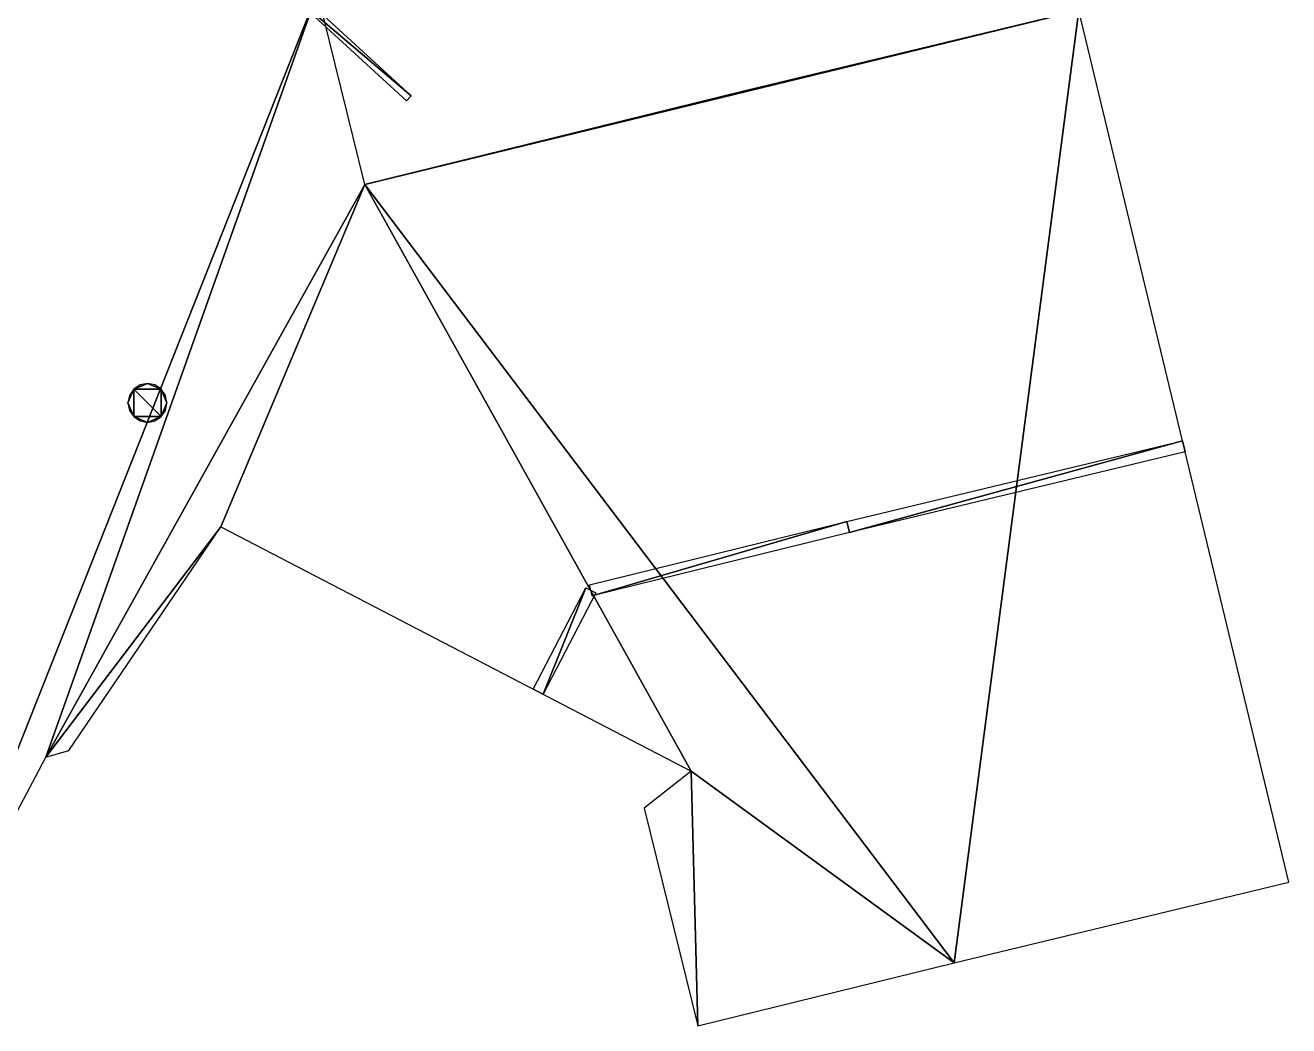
# Model space of a CAD drawing. Header units: metres. Extents: x -113 to 180, y -133 to 86.
# Drawn here: x -38.82 to -16.27, y -126.2 to -108.34 of the extents above; entities that cross this region are included whole.
import ezdxf

# ---------------------------------------------------------------- set-up
doc = ezdxf.new("R2010")
doc.units = ezdxf.units.M
for name, color, linetype, true_color in [('ARQUETA', 7, 'Continuous', 0x6f7175), ('ASFALTO', 7, 'Continuous', 0x4a4b4e), ('BORDILLO', 7, 'Continuous', 0xcfcac0), ('MARCA_VIAL', 7, 'Continuous', 0xe8e6e0)]:
    doc.layers.add(name, color=color, linetype=linetype, true_color=true_color)

msp = doc.modelspace()

# ---------------------------------------------------------------- linework, layer by layer
at = {"layer": 'ARQUETA'}
for points in [[(-36.64, -114.735, 80.595), (-36.773, -114.761, 80.595), (-36.886, -114.837, 80.595)], [(-36.394, -114.837, 80.595), (-36.64, -114.735, 80.595), (-36.886, -114.837, 80.595)], [(-36.394, -114.837, 80.595), (-36.507, -114.761, 80.595), (-36.64, -114.735, 80.595)], [(-36.886, -114.837, 80.595), (-36.961, -114.949, 80.595), (-36.988, -115.083, 80.595)], [(-36.886, -114.837, 80.595), (-36.988, -115.083, 80.595), (-36.886, -115.328, 80.595)], [(-36.394, -115.328, 80.595), (-36.394, -114.837, 80.595), (-36.886, -114.837, 80.595)], [(-36.886, -114.837, 80.595), (-36.886, -115.328, 80.595), (-36.394, -115.328, 80.595)], [(-36.292, -115.083, 80.595), (-36.319, -114.949, 80.595), (-36.394, -114.837, 80.595)], [(-36.394, -115.328, 80.595), (-36.292, -115.083, 80.595), (-36.394, -114.837, 80.595)], [(-36.988, -115.083, 80.595), (-36.961, -115.216, 80.595), (-36.886, -115.328, 80.595)], [(-36.394, -115.328, 80.595), (-36.319, -115.216, 80.595), (-36.292, -115.083, 80.595)], [(-36.886, -115.328, 80.595), (-36.773, -115.404, 80.595), (-36.64, -115.43, 80.595)], [(-36.886, -115.328, 80.595), (-36.64, -115.43, 80.595), (-36.394, -115.328, 80.595)], [(-36.64, -115.43, 80.595), (-36.507, -115.404, 80.595), (-36.394, -115.328, 80.595)]]:
    msp.add_3dface(points, dxfattribs=at)
at = {"layer": 'ASFALTO'}
for points in [[(-53.14, -66.911, 80.216), (-40.701, -125.661, 80.587), (-33.604, -107.754, 80.587)], [(-40.701, -125.661, 80.587), (-38.456, -121.404, 80.587), (-33.604, -107.754, 80.587)], [(-38.456, -121.404, 80.587), (-32.762, -111.183, 80.587), (-33.604, -107.754, 80.587)], [(-20.017, -108.08, 80.587), (-26.027, -109.526, 80.587), (-32.762, -111.183, 80.587)], [(-22.244, -125.073, 80.587), (-20.017, -108.08, 80.587), (-32.762, -111.183, 80.587)], [(-22.244, -125.073, 80.587), (-16.272, -123.635, 80.587), (-20.017, -108.08, 80.587)], [(-38.456, -121.404, 80.587), (-35.332, -117.296, 80.587), (-32.762, -111.183, 80.587)], [(-35.332, -117.296, 80.587), (-26.934, -121.654, 80.587), (-32.762, -111.183, 80.587)], [(-26.934, -121.654, 80.587), (-22.244, -125.073, 80.587), (-32.762, -111.183, 80.587)], [(-38.456, -121.404, 80.587), (-38.045, -121.287, 80.587), (-35.332, -117.296, 80.587)], [(-26.934, -121.654, 80.587), (-27.773, -122.314, 80.587), (-26.817, -126.198, 80.587)], [(-26.934, -121.654, 80.587), (-26.817, -126.198, 80.587), (-22.244, -125.073, 80.587)]]:
    msp.add_3dface(points, dxfattribs=at)
at = {"layer": 'BORDILLO'}
for points in [[(-24.112, -117.397, 80.715), (-24.159, -117.202, 80.715), (-18.168, -115.76, 80.715)], [(-24.112, -117.397, 80.715), (-18.168, -115.76, 80.715), (-18.121, -115.955, 80.715)], [(-28.704, -118.526, 80.715), (-28.752, -118.332, 80.715), (-24.16, -117.202, 80.715)], [(-28.704, -118.526, 80.715), (-24.16, -117.202, 80.715), (-24.112, -117.397, 80.715)], [(-29.577, -120.282, 80.715), (-29.755, -120.19, 80.715), (-28.817, -118.383, 80.715)], [(-29.577, -120.282, 80.715), (-28.817, -118.383, 80.715), (-28.639, -118.475, 80.715)]]:
    msp.add_3dface(points, dxfattribs=at)
at = {"layer": 'MARCA_VIAL'}
for points in [[(-31.934, -109.604, 80.595), (-34.371, -107.526, 80.595), (-34.289, -107.438, 80.595)], [(-31.934, -109.604, 80.595), (-32.015, -109.693, 80.595), (-34.371, -107.526, 80.595)]]:
    msp.add_3dface(points, dxfattribs=at)

doc.saveas('drawing.dxf')
